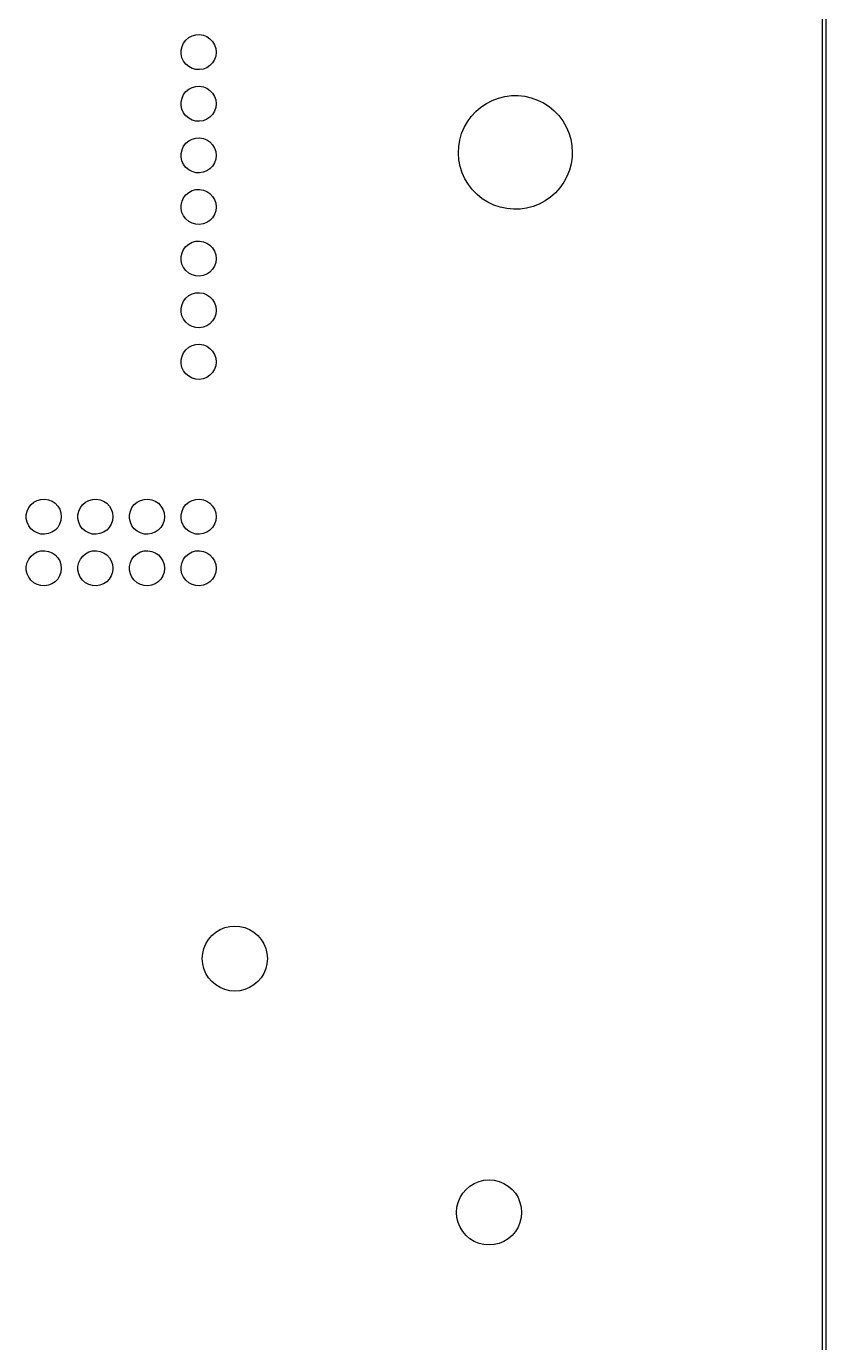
# Model space of a CAD drawing. Extents: x 0 to 360, y 0 to 260.
# Drawn here: x 320.7 to 360.1, y 130 to 194.8 of the extents above; entities that cross this region are included whole.
import ezdxf

# ---------------------------------------------------------------- set-up
doc = ezdxf.new("R2010")
doc.units = 0
doc.layers.add('BLACK', color=7, linetype='CONTINUOUS')

msp = doc.modelspace()

# ---------------------------------------------------------------- linework, layer by layer
at = {"layer": 'BLACK', "linetype": 'CONTINUOUS'}
for p, q in [((359.925, 0.075), (359.925, 259.925)), ((360.075, 260), (360.075, 0)), ((328.9, 194.308), (329.079, 194.357)), ((329.079, 194.357), (329.266, 194.367)), ((329.266, 194.367), (329.45, 194.337)), ((329.45, 194.337), (329.623, 194.268)), ((328.359, 193.601), (328.4, 193.783)), ((328.4, 193.783), (328.479, 193.952)), ((328.479, 193.952), (328.592, 194.101)), ((328.592, 194.101), (328.735, 194.221)), ((328.735, 194.221), (328.9, 194.308)), ((329.623, 194.268), (329.777, 194.163)), ((329.777, 194.163), (329.905, 194.027)), ((329.905, 194.027), (330.001, 193.867)), ((330.001, 193.867), (330.061, 193.69)), ((330.061, 193.69), (330.081, 193.505)), ((328.359, 193.415), (328.359, 193.601)), ((328.398, 193.232), (328.359, 193.415)), ((328.476, 193.063), (328.398, 193.232)), ((328.588, 192.914), (328.476, 193.063)), ((329.999, 193.137), (329.902, 192.978)), ((330.06, 193.314), (329.999, 193.137)), ((330.081, 193.499), (330.06, 193.314)), ((330.081, 193.505), (330.081, 193.499)), ((328.73, 192.792), (328.588, 192.914)), ((328.894, 192.704), (328.73, 192.792)), ((329.073, 192.653), (328.894, 192.704)), ((329.26, 192.642), (329.073, 192.653)), ((329.444, 192.672), (329.26, 192.642)), ((329.618, 192.74), (329.444, 192.672)), ((329.773, 192.843), (329.618, 192.74)), ((329.902, 192.978), (329.773, 192.843)), ((328.735, 191.681), (328.9, 191.768)), ((328.9, 191.768), (329.079, 191.817)), ((329.079, 191.817), (329.266, 191.827)), ((329.266, 191.827), (329.45, 191.797)), ((329.45, 191.797), (329.623, 191.728)), ((328.359, 191.061), (328.4, 191.243)), ((328.4, 191.243), (328.479, 191.412)), ((328.479, 191.412), (328.592, 191.561)), ((328.592, 191.561), (328.735, 191.681)), ((329.623, 191.728), (329.777, 191.623)), ((329.777, 191.623), (329.905, 191.487)), ((329.905, 191.487), (330.001, 191.327)), ((330.001, 191.327), (330.061, 191.15)), ((330.061, 191.15), (330.081, 190.965)), ((343.379, 190.982), (343.67, 191.132)), ((343.67, 191.132), (343.976, 191.247)), ((343.976, 191.247), (344.294, 191.325)), ((344.294, 191.325), (344.618, 191.366)), ((344.618, 191.366), (344.946, 191.368)), ((344.946, 191.368), (345.271, 191.333)), ((345.271, 191.333), (345.59, 191.259)), ((345.59, 191.259), (345.898, 191.149)), ((345.898, 191.149), (346.191, 191.004)), ((328.359, 190.875), (328.359, 191.061)), ((328.398, 190.692), (328.359, 190.875)), ((328.476, 190.523), (328.398, 190.692)), ((328.588, 190.374), (328.476, 190.523)), ((329.902, 190.438), (329.773, 190.303)), ((329.999, 190.597), (329.902, 190.438)), ((330.06, 190.774), (329.999, 190.597)), ((330.081, 190.959), (330.06, 190.774)), ((330.081, 190.965), (330.081, 190.959)), ((342.637, 190.345), (342.859, 190.586)), ((342.859, 190.586), (343.107, 190.799)), ((343.107, 190.799), (343.379, 190.982)), ((346.191, 191.004), (346.466, 190.826)), ((346.466, 190.826), (346.717, 190.616)), ((346.717, 190.616), (346.943, 190.379)), ((328.73, 190.252), (328.588, 190.374)), ((328.894, 190.164), (328.73, 190.252)), ((329.073, 190.113), (328.894, 190.164)), ((329.26, 190.102), (329.073, 190.113)), ((329.444, 190.132), (329.26, 190.102)), ((329.618, 190.2), (329.444, 190.132)), ((329.773, 190.303), (329.618, 190.2)), ((342.16, 189.493), (342.285, 189.795)), ((342.285, 189.795), (342.445, 190.081)), ((342.445, 190.081), (342.637, 190.345)), ((346.943, 190.379), (347.139, 190.117)), ((347.139, 190.117), (347.303, 189.834)), ((347.303, 189.834), (347.433, 189.534)), ((328.735, 189.141), (328.9, 189.228)), ((328.9, 189.228), (329.079, 189.277)), ((329.079, 189.277), (329.266, 189.287)), ((329.266, 189.287), (329.45, 189.257)), ((329.45, 189.257), (329.623, 189.188)), ((329.623, 189.188), (329.777, 189.083)), ((342.018, 188.855), (342.07, 189.178)), ((342.07, 189.178), (342.16, 189.493)), ((347.433, 189.534), (347.528, 189.221)), ((347.528, 189.221), (347.585, 188.899)), ((328.359, 188.521), (328.4, 188.703)), ((328.359, 188.335), (328.359, 188.521)), ((328.4, 188.703), (328.479, 188.872)), ((328.479, 188.872), (328.592, 189.021)), ((328.592, 189.021), (328.735, 189.141)), ((329.777, 189.083), (329.905, 188.947)), ((329.905, 188.947), (330.001, 188.787)), ((330.001, 188.787), (330.061, 188.61)), ((330.061, 188.61), (330.081, 188.425)), ((342.004, 188.528), (342.018, 188.855)), ((342.029, 188.202), (342.004, 188.528)), ((347.585, 188.899), (347.604, 188.572)), ((347.604, 188.572), (347.594, 188.333)), ((328.398, 188.152), (328.359, 188.335)), ((328.476, 187.983), (328.398, 188.152)), ((328.588, 187.834), (328.476, 187.983)), ((329.902, 187.898), (329.773, 187.763)), ((329.999, 188.057), (329.902, 187.898)), ((330.06, 188.234), (329.999, 188.057)), ((330.081, 188.419), (330.06, 188.234)), ((330.081, 188.425), (330.081, 188.419)), ((342.091, 187.88), (342.029, 188.202)), ((342.19, 187.569), (342.091, 187.88)), ((347.547, 188.009), (347.462, 187.693)), ((347.594, 188.333), (347.547, 188.009)), ((328.73, 187.712), (328.588, 187.834)), ((328.894, 187.624), (328.73, 187.712)), ((329.073, 187.573), (328.894, 187.624)), ((329.26, 187.562), (329.073, 187.573)), ((329.444, 187.592), (329.26, 187.562)), ((329.618, 187.66), (329.444, 187.592)), ((329.773, 187.763), (329.618, 187.66)), ((342.325, 187.27), (342.19, 187.569)), ((342.494, 186.99), (342.325, 187.27)), ((347.342, 187.389), (347.186, 187.101)), ((347.462, 187.693), (347.342, 187.389)), ((328.592, 186.481), (328.735, 186.601)), ((328.735, 186.601), (328.9, 186.688)), ((328.9, 186.688), (329.079, 186.737)), ((329.079, 186.737), (329.266, 186.747)), ((329.266, 186.747), (329.45, 186.717)), ((329.45, 186.717), (329.623, 186.648)), ((329.623, 186.648), (329.777, 186.543)), ((342.694, 186.731), (342.494, 186.99)), ((342.923, 186.498), (342.694, 186.731)), ((346.78, 186.589), (346.536, 186.372)), ((346.998, 186.833), (346.78, 186.589)), ((347.186, 187.101), (346.998, 186.833)), ((328.359, 185.981), (328.4, 186.163)), ((328.359, 185.795), (328.359, 185.981)), ((328.4, 186.163), (328.479, 186.332)), ((328.479, 186.332), (328.592, 186.481)), ((329.777, 186.543), (329.905, 186.407)), ((329.905, 186.407), (330.001, 186.247)), ((330.001, 186.247), (330.061, 186.07)), ((330.061, 186.07), (330.081, 185.885)), ((343.178, 186.292), (342.923, 186.498)), ((343.455, 186.118), (343.178, 186.292)), ((343.751, 185.978), (343.455, 186.118)), ((344.06, 185.873), (343.751, 185.978)), ((345.674, 185.911), (345.357, 185.827)), ((345.978, 186.03), (345.674, 185.911)), ((346.267, 186.185), (345.978, 186.03)), ((346.536, 186.372), (346.267, 186.185)), ((328.398, 185.612), (328.359, 185.795)), ((328.476, 185.443), (328.398, 185.612)), ((328.588, 185.294), (328.476, 185.443)), ((328.73, 185.172), (328.588, 185.294)), ((329.902, 185.358), (329.773, 185.223)), ((329.999, 185.517), (329.902, 185.358)), ((330.06, 185.694), (329.999, 185.517)), ((330.081, 185.879), (330.06, 185.694)), ((330.081, 185.885), (330.081, 185.879)), ((344.38, 185.804), (344.06, 185.873)), ((344.706, 185.774), (344.38, 185.804)), ((345.033, 185.781), (344.706, 185.774)), ((345.357, 185.827), (345.033, 185.781)), ((328.894, 185.084), (328.73, 185.172)), ((329.073, 185.033), (328.894, 185.084)), ((329.26, 185.022), (329.073, 185.033)), ((329.444, 185.052), (329.26, 185.022)), ((329.618, 185.12), (329.444, 185.052)), ((329.773, 185.223), (329.618, 185.12)), ((328.592, 183.941), (328.735, 184.061)), ((328.735, 184.061), (328.9, 184.148)), ((328.9, 184.148), (329.079, 184.197)), ((329.079, 184.197), (329.266, 184.207)), ((329.266, 184.207), (329.45, 184.177)), ((329.45, 184.177), (329.623, 184.108)), ((329.623, 184.108), (329.777, 184.003)), ((329.777, 184.003), (329.905, 183.867)), ((328.359, 183.441), (328.4, 183.623)), ((328.359, 183.255), (328.359, 183.441)), ((328.4, 183.623), (328.479, 183.792)), ((328.479, 183.792), (328.592, 183.941)), ((329.905, 183.867), (330.001, 183.707)), ((330.001, 183.707), (330.061, 183.53)), ((330.081, 183.339), (330.06, 183.154)), ((330.061, 183.53), (330.081, 183.345)), ((330.081, 183.345), (330.081, 183.339)), ((328.398, 183.072), (328.359, 183.255)), ((328.476, 182.903), (328.398, 183.072)), ((328.588, 182.754), (328.476, 182.903)), ((328.73, 182.632), (328.588, 182.754)), ((329.773, 182.683), (329.618, 182.58)), ((329.902, 182.818), (329.773, 182.683)), ((329.999, 182.977), (329.902, 182.818)), ((330.06, 183.154), (329.999, 182.977)), ((328.894, 182.544), (328.73, 182.632)), ((329.073, 182.493), (328.894, 182.544)), ((329.26, 182.482), (329.073, 182.493)), ((329.444, 182.512), (329.26, 182.482)), ((329.618, 182.58), (329.444, 182.512)), ((328.479, 181.252), (328.592, 181.401)), ((328.592, 181.401), (328.735, 181.521)), ((328.735, 181.521), (328.9, 181.608)), ((328.9, 181.608), (329.079, 181.657)), ((329.079, 181.657), (329.266, 181.667)), ((329.266, 181.667), (329.45, 181.637)), ((329.45, 181.637), (329.623, 181.568)), ((329.623, 181.568), (329.777, 181.463)), ((329.777, 181.463), (329.905, 181.327)), ((328.359, 180.901), (328.4, 181.083)), ((328.359, 180.715), (328.359, 180.901)), ((328.4, 181.083), (328.479, 181.252)), ((329.905, 181.327), (330.001, 181.167)), ((330.001, 181.167), (330.061, 180.99)), ((330.081, 180.799), (330.06, 180.614)), ((330.061, 180.99), (330.081, 180.805)), ((330.081, 180.805), (330.081, 180.799)), ((328.398, 180.532), (328.359, 180.715)), ((328.476, 180.363), (328.398, 180.532)), ((328.588, 180.214), (328.476, 180.363)), ((328.73, 180.092), (328.588, 180.214)), ((328.894, 180.004), (328.73, 180.092)), ((329.773, 180.143), (329.618, 180.04)), ((329.902, 180.278), (329.773, 180.143)), ((329.999, 180.437), (329.902, 180.278)), ((330.06, 180.614), (329.999, 180.437)), ((329.073, 179.953), (328.894, 180.004)), ((329.26, 179.942), (329.073, 179.953)), ((329.444, 179.972), (329.26, 179.942)), ((329.618, 180.04), (329.444, 179.972)), ((328.479, 178.712), (328.592, 178.861)), ((328.592, 178.861), (328.735, 178.981)), ((328.735, 178.981), (328.9, 179.068)), ((328.9, 179.068), (329.079, 179.117)), ((329.079, 179.117), (329.266, 179.127)), ((329.266, 179.127), (329.45, 179.097)), ((329.45, 179.097), (329.623, 179.028)), ((329.623, 179.028), (329.777, 178.923)), ((329.777, 178.923), (329.905, 178.787)), ((329.905, 178.787), (330.001, 178.627)), ((328.359, 178.361), (328.4, 178.543)), ((328.359, 178.175), (328.359, 178.361)), ((328.398, 177.992), (328.359, 178.175)), ((328.4, 178.543), (328.479, 178.712)), ((330.001, 178.627), (330.061, 178.45)), ((330.081, 178.259), (330.06, 178.074)), ((330.061, 178.45), (330.081, 178.265)), ((330.081, 178.265), (330.081, 178.259)), ((328.476, 177.823), (328.398, 177.992)), ((328.588, 177.674), (328.476, 177.823)), ((328.73, 177.552), (328.588, 177.674)), ((328.894, 177.464), (328.73, 177.552)), ((329.618, 177.5), (329.444, 177.432)), ((329.773, 177.603), (329.618, 177.5)), ((329.902, 177.738), (329.773, 177.603)), ((329.999, 177.897), (329.902, 177.738)), ((330.06, 178.074), (329.999, 177.897)), ((329.073, 177.413), (328.894, 177.464)), ((329.26, 177.402), (329.073, 177.413)), ((329.444, 177.432), (329.26, 177.402)), ((320.78, 170.923), (320.859, 171.092)), ((320.859, 171.092), (320.972, 171.241)), ((320.972, 171.241), (321.115, 171.361)), ((321.115, 171.361), (321.28, 171.448)), ((321.28, 171.448), (321.459, 171.497)), ((321.459, 171.497), (321.646, 171.507)), ((321.646, 171.507), (321.83, 171.477)), ((321.83, 171.477), (322.003, 171.408)), ((322.003, 171.408), (322.157, 171.303)), ((322.157, 171.303), (322.285, 171.167)), ((322.285, 171.167), (322.381, 171.007)), ((322.381, 171.007), (322.441, 170.83)), ((323.32, 170.923), (323.399, 171.092)), ((323.399, 171.092), (323.512, 171.241)), ((323.512, 171.241), (323.655, 171.361)), ((323.655, 171.361), (323.82, 171.448)), ((323.82, 171.448), (323.999, 171.497)), ((323.999, 171.497), (324.186, 171.507)), ((324.186, 171.507), (324.37, 171.477)), ((324.37, 171.477), (324.543, 171.408)), ((324.543, 171.408), (324.697, 171.303)), ((324.697, 171.303), (324.825, 171.167)), ((324.825, 171.167), (324.921, 171.007)), ((324.921, 171.007), (324.981, 170.83)), ((325.86, 170.923), (325.939, 171.092)), ((325.939, 171.092), (326.052, 171.241)), ((326.052, 171.241), (326.195, 171.361)), ((326.195, 171.361), (326.36, 171.448)), ((326.36, 171.448), (326.539, 171.497)), ((326.539, 171.497), (326.726, 171.507)), ((326.726, 171.507), (326.91, 171.477)), ((326.91, 171.477), (327.083, 171.408)), ((327.083, 171.408), (327.237, 171.303)), ((327.237, 171.303), (327.365, 171.167)), ((327.365, 171.167), (327.461, 171.007)), ((327.461, 171.007), (327.521, 170.83)), ((328.4, 170.923), (328.479, 171.092)), ((328.479, 171.092), (328.592, 171.241)), ((328.592, 171.241), (328.735, 171.361)), ((328.735, 171.361), (328.9, 171.448)), ((328.9, 171.448), (329.079, 171.497)), ((329.079, 171.497), (329.266, 171.507)), ((329.266, 171.507), (329.45, 171.477)), ((329.45, 171.477), (329.623, 171.408)), ((329.623, 171.408), (329.777, 171.303)), ((329.777, 171.303), (329.905, 171.167)), ((329.905, 171.167), (330.001, 171.007)), ((330.001, 171.007), (330.061, 170.83)), ((320.739, 170.741), (320.78, 170.923)), ((320.739, 170.555), (320.739, 170.741)), ((320.778, 170.372), (320.739, 170.555)), ((320.856, 170.203), (320.778, 170.372)), ((322.44, 170.454), (322.379, 170.277)), ((322.461, 170.639), (322.44, 170.454)), ((322.441, 170.83), (322.461, 170.645)), ((322.461, 170.645), (322.461, 170.639)), ((323.279, 170.741), (323.32, 170.923)), ((323.279, 170.555), (323.279, 170.741)), ((323.318, 170.372), (323.279, 170.555)), ((323.396, 170.203), (323.318, 170.372)), ((324.98, 170.454), (324.919, 170.277)), ((325.001, 170.639), (324.98, 170.454)), ((324.981, 170.83), (325.001, 170.645)), ((325.001, 170.645), (325.001, 170.639)), ((325.819, 170.741), (325.86, 170.923)), ((325.819, 170.555), (325.819, 170.741)), ((325.858, 170.372), (325.819, 170.555)), ((325.936, 170.203), (325.858, 170.372)), ((327.52, 170.454), (327.459, 170.277)), ((327.541, 170.639), (327.52, 170.454)), ((327.521, 170.83), (327.541, 170.645)), ((327.541, 170.645), (327.541, 170.639)), ((328.359, 170.741), (328.4, 170.923)), ((328.359, 170.555), (328.359, 170.741)), ((328.398, 170.372), (328.359, 170.555)), ((328.476, 170.203), (328.398, 170.372)), ((330.06, 170.454), (329.999, 170.277)), ((330.081, 170.639), (330.06, 170.454)), ((330.061, 170.83), (330.081, 170.645)), ((330.081, 170.645), (330.081, 170.639)), ((320.968, 170.054), (320.856, 170.203)), ((321.11, 169.932), (320.968, 170.054)), ((321.274, 169.844), (321.11, 169.932)), ((321.453, 169.793), (321.274, 169.844)), ((321.64, 169.782), (321.453, 169.793)), ((321.824, 169.812), (321.64, 169.782)), ((321.998, 169.88), (321.824, 169.812)), ((322.153, 169.983), (321.998, 169.88)), ((322.282, 170.118), (322.153, 169.983)), ((322.379, 170.277), (322.282, 170.118)), ((323.508, 170.054), (323.396, 170.203)), ((323.65, 169.932), (323.508, 170.054)), ((323.814, 169.844), (323.65, 169.932)), ((323.993, 169.793), (323.814, 169.844)), ((324.18, 169.782), (323.993, 169.793)), ((324.364, 169.812), (324.18, 169.782)), ((324.538, 169.88), (324.364, 169.812)), ((324.693, 169.983), (324.538, 169.88)), ((324.822, 170.118), (324.693, 169.983)), ((324.919, 170.277), (324.822, 170.118)), ((326.048, 170.054), (325.936, 170.203)), ((326.19, 169.932), (326.048, 170.054)), ((326.354, 169.844), (326.19, 169.932)), ((326.533, 169.793), (326.354, 169.844)), ((326.72, 169.782), (326.533, 169.793)), ((326.904, 169.812), (326.72, 169.782)), ((327.078, 169.88), (326.904, 169.812)), ((327.233, 169.983), (327.078, 169.88)), ((327.362, 170.118), (327.233, 169.983)), ((327.459, 170.277), (327.362, 170.118)), ((328.588, 170.054), (328.476, 170.203)), ((328.73, 169.932), (328.588, 170.054)), ((328.894, 169.844), (328.73, 169.932)), ((329.073, 169.793), (328.894, 169.844)), ((329.26, 169.782), (329.073, 169.793)), ((329.444, 169.812), (329.26, 169.782)), ((329.618, 169.88), (329.444, 169.812)), ((329.773, 169.983), (329.618, 169.88)), ((329.902, 170.118), (329.773, 169.983)), ((329.999, 170.277), (329.902, 170.118)), ((320.78, 168.383), (320.859, 168.552)), ((320.859, 168.552), (320.972, 168.701)), ((320.972, 168.701), (321.115, 168.821)), ((321.115, 168.821), (321.28, 168.908)), ((321.28, 168.908), (321.459, 168.957)), ((321.459, 168.957), (321.646, 168.967)), ((321.646, 168.967), (321.83, 168.937)), ((321.83, 168.937), (322.003, 168.868)), ((322.003, 168.868), (322.157, 168.763)), ((322.157, 168.763), (322.285, 168.627)), ((322.285, 168.627), (322.381, 168.467)), ((322.381, 168.467), (322.441, 168.29)), ((323.32, 168.383), (323.399, 168.552)), ((323.399, 168.552), (323.512, 168.701)), ((323.512, 168.701), (323.655, 168.821)), ((323.655, 168.821), (323.82, 168.908)), ((323.82, 168.908), (323.999, 168.957)), ((323.999, 168.957), (324.186, 168.967)), ((324.186, 168.967), (324.37, 168.937)), ((324.37, 168.937), (324.543, 168.868)), ((324.543, 168.868), (324.697, 168.763)), ((324.697, 168.763), (324.825, 168.627)), ((324.825, 168.627), (324.921, 168.467)), ((324.921, 168.467), (324.981, 168.29)), ((325.86, 168.383), (325.939, 168.552)), ((325.939, 168.552), (326.052, 168.701)), ((326.052, 168.701), (326.195, 168.821)), ((326.195, 168.821), (326.36, 168.908)), ((326.36, 168.908), (326.539, 168.957)), ((326.539, 168.957), (326.726, 168.967)), ((326.726, 168.967), (326.91, 168.937)), ((326.91, 168.937), (327.083, 168.868)), ((327.083, 168.868), (327.237, 168.763)), ((327.237, 168.763), (327.365, 168.627)), ((327.365, 168.627), (327.461, 168.467)), ((327.461, 168.467), (327.521, 168.29)), ((328.4, 168.383), (328.479, 168.552)), ((328.479, 168.552), (328.592, 168.701)), ((328.592, 168.701), (328.735, 168.821)), ((328.735, 168.821), (328.9, 168.908)), ((328.9, 168.908), (329.079, 168.957)), ((329.079, 168.957), (329.266, 168.967)), ((329.266, 168.967), (329.45, 168.937)), ((329.45, 168.937), (329.623, 168.868)), ((329.623, 168.868), (329.777, 168.763)), ((329.777, 168.763), (329.905, 168.627)), ((329.905, 168.627), (330.001, 168.467)), ((330.001, 168.467), (330.061, 168.29)), ((320.739, 168.201), (320.78, 168.383)), ((320.739, 168.015), (320.739, 168.201)), ((320.778, 167.832), (320.739, 168.015)), ((320.856, 167.663), (320.778, 167.832)), ((322.44, 167.914), (322.379, 167.737)), ((322.461, 168.099), (322.44, 167.914)), ((322.441, 168.29), (322.461, 168.105)), ((322.461, 168.105), (322.461, 168.099)), ((323.279, 168.201), (323.32, 168.383)), ((323.279, 168.015), (323.279, 168.201)), ((323.318, 167.832), (323.279, 168.015)), ((323.396, 167.663), (323.318, 167.832)), ((324.98, 167.914), (324.919, 167.737)), ((325.001, 168.099), (324.98, 167.914)), ((324.981, 168.29), (325.001, 168.105)), ((325.001, 168.105), (325.001, 168.099)), ((325.819, 168.201), (325.86, 168.383)), ((325.819, 168.015), (325.819, 168.201)), ((325.858, 167.832), (325.819, 168.015)), ((325.936, 167.663), (325.858, 167.832)), ((327.52, 167.914), (327.459, 167.737)), ((327.541, 168.099), (327.52, 167.914)), ((327.521, 168.29), (327.541, 168.105)), ((327.541, 168.105), (327.541, 168.099)), ((328.359, 168.201), (328.4, 168.383)), ((328.359, 168.015), (328.359, 168.201)), ((328.398, 167.832), (328.359, 168.015)), ((328.476, 167.663), (328.398, 167.832)), ((330.06, 167.914), (329.999, 167.737)), ((330.081, 168.099), (330.06, 167.914)), ((330.061, 168.29), (330.081, 168.105)), ((330.081, 168.105), (330.081, 168.099)), ((320.968, 167.514), (320.856, 167.663)), ((321.11, 167.392), (320.968, 167.514)), ((321.274, 167.304), (321.11, 167.392)), ((321.453, 167.253), (321.274, 167.304)), ((321.64, 167.242), (321.453, 167.253)), ((321.824, 167.272), (321.64, 167.242)), ((321.998, 167.34), (321.824, 167.272)), ((322.153, 167.443), (321.998, 167.34)), ((322.282, 167.578), (322.153, 167.443)), ((322.379, 167.737), (322.282, 167.578)), ((323.508, 167.514), (323.396, 167.663)), ((323.65, 167.392), (323.508, 167.514)), ((323.814, 167.304), (323.65, 167.392)), ((323.993, 167.253), (323.814, 167.304)), ((324.18, 167.242), (323.993, 167.253)), ((324.364, 167.272), (324.18, 167.242)), ((324.538, 167.34), (324.364, 167.272)), ((324.693, 167.443), (324.538, 167.34)), ((324.822, 167.578), (324.693, 167.443)), ((324.919, 167.737), (324.822, 167.578)), ((326.048, 167.514), (325.936, 167.663)), ((326.19, 167.392), (326.048, 167.514)), ((326.354, 167.304), (326.19, 167.392)), ((326.533, 167.253), (326.354, 167.304)), ((326.72, 167.242), (326.533, 167.253)), ((326.904, 167.272), (326.72, 167.242)), ((327.078, 167.34), (326.904, 167.272)), ((327.233, 167.443), (327.078, 167.34)), ((327.362, 167.578), (327.233, 167.443)), ((327.459, 167.737), (327.362, 167.578)), ((328.588, 167.514), (328.476, 167.663)), ((328.73, 167.392), (328.588, 167.514)), ((328.894, 167.304), (328.73, 167.392)), ((329.073, 167.253), (328.894, 167.304)), ((329.26, 167.242), (329.073, 167.253)), ((329.444, 167.272), (329.26, 167.242)), ((329.618, 167.34), (329.444, 167.272)), ((329.773, 167.443), (329.618, 167.34)), ((329.902, 167.578), (329.773, 167.443)), ((329.999, 167.737), (329.902, 167.578)), ((330.06, 150.194), (330.274, 150.326)), ((330.274, 150.326), (330.506, 150.422)), ((330.506, 150.422), (330.75, 150.48)), ((330.75, 150.48), (331, 150.5)), ((331, 150.5), (331.25, 150.48)), ((331.25, 150.48), (331.494, 150.422)), ((331.494, 150.422), (331.726, 150.326)), ((331.726, 150.326), (331.94, 150.194)), ((329.574, 149.626), (329.706, 149.84)), ((329.706, 149.84), (329.869, 150.031)), ((329.869, 150.031), (330.06, 150.194)), ((331.94, 150.194), (332.131, 150.031)), ((332.131, 150.031), (332.294, 149.84)), ((332.294, 149.84), (332.426, 149.626)), ((329.4, 148.9), (329.42, 149.15)), ((329.42, 149.15), (329.478, 149.394)), ((329.478, 149.394), (329.574, 149.626)), ((332.426, 149.626), (332.522, 149.394)), ((332.522, 149.394), (332.58, 149.15)), ((332.58, 149.15), (332.6, 148.9)), ((329.42, 148.65), (329.4, 148.9)), ((329.478, 148.406), (329.42, 148.65)), ((329.574, 148.174), (329.478, 148.406)), ((332.522, 148.406), (332.426, 148.174)), ((332.58, 148.65), (332.522, 148.406)), ((332.6, 148.9), (332.58, 148.65)), ((329.706, 147.96), (329.574, 148.174)), ((329.869, 147.769), (329.706, 147.96)), ((330.06, 147.606), (329.869, 147.769)), ((332.131, 147.769), (331.94, 147.606)), ((332.294, 147.96), (332.131, 147.769)), ((332.426, 148.174), (332.294, 147.96)), ((330.274, 147.474), (330.06, 147.606)), ((330.506, 147.378), (330.274, 147.474)), ((330.75, 147.32), (330.506, 147.378)), ((331, 147.3), (330.75, 147.32)), ((331.25, 147.32), (331, 147.3)), ((331.494, 147.378), (331.25, 147.32)), ((331.726, 147.474), (331.494, 147.378)), ((331.94, 147.606), (331.726, 147.474)), ((343.016, 137.932), (343.26, 137.99)), ((343.26, 137.99), (343.51, 138.01)), ((343.51, 138.01), (343.76, 137.99)), ((343.76, 137.99), (344.004, 137.932)), ((342.084, 137.136), (342.216, 137.35)), ((342.216, 137.35), (342.379, 137.541)), ((342.379, 137.541), (342.57, 137.704)), ((342.57, 137.704), (342.784, 137.836)), ((342.784, 137.836), (343.016, 137.932)), ((344.004, 137.932), (344.236, 137.836)), ((344.236, 137.836), (344.45, 137.704)), ((344.45, 137.704), (344.641, 137.541)), ((344.641, 137.541), (344.804, 137.35)), ((344.804, 137.35), (344.936, 137.136)), ((341.93, 136.66), (341.988, 136.904)), ((341.988, 136.904), (342.084, 137.136)), ((344.936, 137.136), (345.032, 136.904)), ((345.032, 136.904), (345.09, 136.66)), ((341.91, 136.41), (341.93, 136.66)), ((341.93, 136.16), (341.91, 136.41)), ((341.988, 135.916), (341.93, 136.16)), ((345.09, 136.16), (345.032, 135.916)), ((345.09, 136.66), (345.11, 136.41)), ((345.11, 136.41), (345.09, 136.16)), ((342.084, 135.684), (341.988, 135.916)), ((342.216, 135.47), (342.084, 135.684)), ((342.379, 135.279), (342.216, 135.47)), ((344.804, 135.47), (344.641, 135.279)), ((344.936, 135.684), (344.804, 135.47)), ((345.032, 135.916), (344.936, 135.684)), ((342.57, 135.116), (342.379, 135.279)), ((342.784, 134.984), (342.57, 135.116)), ((343.016, 134.888), (342.784, 134.984)), ((343.26, 134.83), (343.016, 134.888)), ((343.51, 134.81), (343.26, 134.83)), ((343.76, 134.83), (343.51, 134.81)), ((344.004, 134.888), (343.76, 134.83)), ((344.236, 134.984), (344.004, 134.888)), ((344.45, 135.116), (344.236, 134.984)), ((344.641, 135.279), (344.45, 135.116))]:
    msp.add_line(p, q, dxfattribs=at)

doc.saveas('drawing.dxf')
